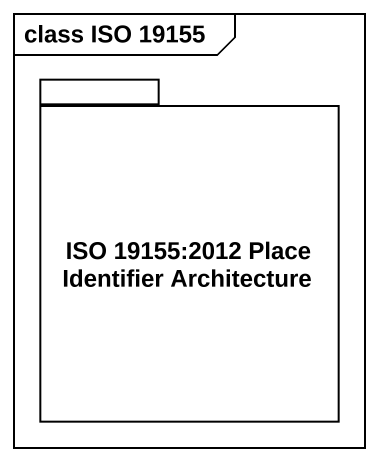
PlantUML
@startuml
mainframe class ISO 19155
package "ISO 19155:2012 Place Identifier Architecture" as ISO_19155_2012_Place {
}
@enduml
